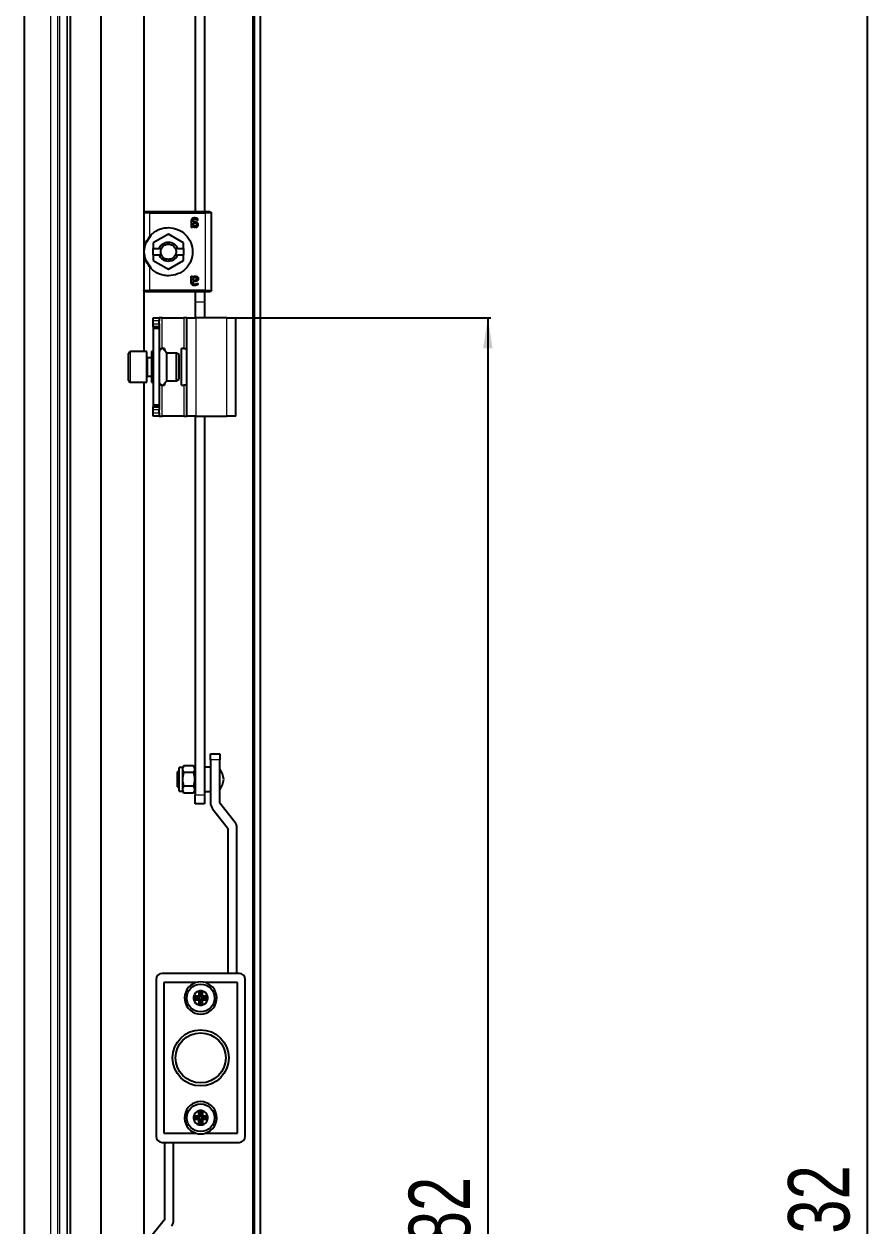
# Model space of a CAD drawing. Header units: millimetres. Extents: x -728 to 1909, y -1079 to 978.
# Drawn here: x 1632.5 to 1908.5, y -36.8 to 354.5 of the extents above; entities that cross this region are included whole.
import ezdxf

# ---------------------------------------------------------------- set-up
doc = ezdxf.new("R2010")
doc.units = ezdxf.units.MM
doc.layers.add('FORMAT', color=7, linetype='Continuous')
doc.styles.add('SLDTEXTSTYLE0', font='TXT', dxfattribs={"width": 0.75})
doc.dimstyles.new('SLDDIMSTYLE0', dxfattribs={"dimtxt": 20, "dimasz": 10, "dimexe": 0, "dimexo": 0.0625, "dimgap": 5, "dimtad": 2, "dimdec": 1, "dimrnd": 1e-09, "dimzin": 12, "dimdsep": 46, "dimtxsty": 'SLDTEXTSTYLE0', "dimsah": 1, "dimcen": 0.09, "dimadec": 0, "dimazin": 3, "dimtfac": 1, "dimtofl": 0, "dimtmove": 0, "dimatfit": 3, "dimfxl": 0, "dimfrac": 2, "dimtolj": 1, "dimtzin": 12, "dimarcsym": 0})

# ---------------------------------------------------------------- blocks, each defined once
blk = doc.blocks.new('_D_8')
at = {"layer": 'FORMAT'}
for p, q in [((1701.48, 633.91), (1907.98, 633.91)), ((1906.98, 633.91), (1906.98, -698.09)), ((1701.48, -698.09), (1907.98, -698.09))]:
    blk.add_line(p, q, dxfattribs=at)
for points in [[(1906.98, 633.91), (1905.44, 623.91), (1908.52, 623.91)], [(1906.98, -698.09), (1908.52, -688.09), (1905.44, -688.09)]]:
    blk.add_solid(points, dxfattribs=at)
at = {"layer": 'FORMAT', "insert": (1881.2, -61.65), "char_height": 20, "attachment_point": 1, "rotation": 90, "style": 'SLDTEXTSTYLE0'}
blk.add_mtext('1332', dxfattribs=at)
blk = doc.blocks.new('_D_11')
at = {"layer": 'FORMAT'}
for p, q in [((1701.48, 258.91), (1784.48, 258.91)), ((1783.48, 258.91), (1783.48, -323.09)), ((1701.48, -323.09), (1784.48, -323.09))]:
    blk.add_line(p, q, dxfattribs=at)
for points in [[(1783.48, 258.91), (1781.94, 248.91), (1785.02, 248.91)], [(1783.48, -323.09), (1785.02, -313.09), (1781.94, -313.09)]]:
    blk.add_solid(points, dxfattribs=at)
at = {"layer": 'FORMAT', "insert": (1757.7, -54.26), "char_height": 20, "attachment_point": 1, "rotation": 90, "style": 'SLDTEXTSTYLE0'}
blk.add_mtext('582', dxfattribs=at)

msp = doc.modelspace()

# ---------------------------------------------------------------- linework, layer by layer
at = {"color": 7, "linetype": 'Continuous', "lineweight": 25}
for p, q in [((1707.47, -809.59), (1707.47, 745.41)), ((1709.47, -809.59), (1709.47, 745.41)), ((1657.47, 712.41), (1657.47, -776.59)), ((1647.47, 682.91), (1647.47, -747.09)), ((1632.47, 667.91), (1632.47, -732.09)), ((1671.47, 612.91), (1671.47, 293.08)), ((1688.17, 601.91), (1688.17, 293.41)), ((1691.17, 601.91), (1691.17, 293.41)), ((1671.47, 292.91), (1671.47, 267.91)), ((1691.47, 293.41), (1673.47, 293.41)), ((1686.92, 290.37), (1686.92, 288.5)), ((1687.44, 290.11), (1687.44, 290.33)), ((1687.82, 290.11), (1687.44, 290.11)), ((1687.44, 289.76), (1687.87, 289.76)), ((1687.44, 289.17), (1687.44, 289.76)), ((1692.07, 293.41), (1691.82, 293.41)), ((1693.47, 267.91), (1693.47, 292.91)), ((1672.3, 283.53), (1673.81, 285.79)), ((1679.47, 286.12), (1674.52, 283.27)), ((1684.42, 283.27), (1679.47, 286.12)), ((1687.37, 288.5), (1687.37, 288.78)), ((1674.52, 283.27), (1674.52, 281.41)), ((1684.42, 281.41), (1684.42, 283.27)), ((1674.52, 281.41), (1676.49, 281.41)), ((1674.52, 279.41), (1674.52, 281.41)), ((1674.52, 279.41), (1674.52, 277.55)), ((1674.52, 279.41), (1676.49, 279.41)), ((1677.18, 281.41), (1676.49, 281.41)), ((1676.49, 279.41), (1677.18, 279.41)), ((1682.46, 281.41), (1681.77, 281.41)), ((1681.77, 279.41), (1682.46, 279.41)), ((1682.46, 281.41), (1684.42, 281.41)), ((1682.46, 279.41), (1684.42, 279.41)), ((1684.42, 281.41), (1684.42, 279.41)), ((1684.42, 277.55), (1684.42, 279.41)), ((1673.81, 275.03), (1672.3, 277.28)), ((1674.52, 277.55), (1679.47, 274.69)), ((1679.47, 274.69), (1684.42, 277.55)), ((1686.92, 270.45), (1686.92, 272.32)), ((1687.37, 272.32), (1687.37, 272.04)), ((1687.44, 271.06), (1687.44, 271.64)), ((1687.87, 271.06), (1687.44, 271.06)), ((1687.82, 270.7), (1687.44, 270.7)), ((1687.44, 270.7), (1687.44, 270.48)), ((1671.47, 267.73), (1671.47, 247.91)), ((1673.47, 267.41), (1691.47, 267.41)), ((1688.17, 267.5), (1688.17, 264.11)), ((1691.17, 267.5), (1691.17, 264.11)), ((1691.82, 267.41), (1692.07, 267.41)), ((1688.17, 264.11), (1688.17, 258.91)), ((1691.17, 264.11), (1691.17, 258.91)), ((1674.47, 258.91), (1676.47, 258.91)), ((1674.47, 257.91), (1674.47, 258.91)), ((1676.47, 258.91), (1676.47, 257.91)), ((1677.47, 258.91), (1676.47, 258.91)), ((1677.47, 258.91), (1684.47, 258.91)), ((1685.47, 258.91), (1684.47, 258.91)), ((1685.47, 258.91), (1688.47, 258.91)), ((1685.47, 226.91), (1685.47, 258.91)), ((1698.47, 258.91), (1688.47, 258.91)), ((1698.47, 258.91), (1701.47, 258.91)), ((1701.47, 226.91), (1701.47, 258.91)), ((1674.47, 256.91), (1674.47, 257.91)), ((1674.47, 255.91), (1674.47, 256.91)), ((1676.47, 255.91), (1674.47, 255.91)), ((1674.47, 255.91), (1674.47, 255.41)), ((1676.47, 255.41), (1674.47, 255.41)), ((1674.47, 255.41), (1674.47, 230.41)), ((1676.47, 256.91), (1676.47, 257.91)), ((1676.47, 256.91), (1676.47, 255.91)), ((1676.47, 255.91), (1676.47, 255.41)), ((1676.47, 255.41), (1676.47, 230.41)), ((1666.47, 240.66), (1666.47, 247.31)), ((1672.47, 247.91), (1667.07, 247.91)), ((1672.47, 240.35), (1672.47, 247.91)), ((1674.47, 247.91), (1673.97, 247.91)), ((1673.97, 247.91), (1673.97, 246.7)), ((1673.97, 246.7), (1673.97, 237.91)), ((1676.47, 248.91), (1677.47, 248.91)), ((1678.17, 248.91), (1677.47, 248.91)), ((1678.17, 248.91), (1678.17, 248.46)), ((1682.11, 247.41), (1678.97, 247.41)), ((1678.97, 238.41), (1678.97, 247.41)), ((1682.97, 246.91), (1682.11, 247.41)), ((1682.11, 238.41), (1682.11, 247.41)), ((1682.97, 238.91), (1682.97, 246.91)), ((1683.77, 236.91), (1683.77, 248.91)), ((1684.47, 248.91), (1683.77, 248.91)), ((1684.47, 248.91), (1685.47, 248.91)), ((1673.97, 245.91), (1672.72, 245.91)), ((1666.47, 238.51), (1666.47, 240.66)), ((1672.47, 237.91), (1672.47, 240.35)), ((1672.72, 239.91), (1673.97, 239.91)), ((1682.11, 238.41), (1682.97, 238.91)), ((1667.07, 237.91), (1672.47, 237.91)), ((1671.47, 237.91), (1671.47, -302.09)), ((1673.97, 237.91), (1674.47, 237.91)), ((1677.47, 236.91), (1676.47, 236.91)), ((1677.47, 236.91), (1678.17, 236.91)), ((1678.17, 237.36), (1678.17, 236.91)), ((1678.97, 238.41), (1682.11, 238.41)), ((1683.77, 236.91), (1684.47, 236.91)), ((1685.47, 236.91), (1684.47, 236.91)), ((1676.47, 230.41), (1674.47, 230.41)), ((1674.47, 230.41), (1674.47, 229.91)), ((1674.47, 228.91), (1674.47, 229.91)), ((1674.47, 229.91), (1676.47, 229.91)), ((1674.47, 227.91), (1674.47, 228.91)), ((1674.47, 226.91), (1674.47, 227.91)), ((1676.47, 230.41), (1676.47, 229.91)), ((1676.47, 229.91), (1676.47, 228.91)), ((1676.47, 227.91), (1676.47, 228.91)), ((1676.47, 227.91), (1676.47, 226.91)), ((1676.47, 226.91), (1674.47, 226.91)), ((1676.47, 226.91), (1677.47, 226.91)), ((1684.47, 226.91), (1677.47, 226.91)), ((1684.47, 226.91), (1685.47, 226.91)), ((1688.47, 226.91), (1685.47, 226.91)), ((1688.17, 226.91), (1688.17, 103.61)), ((1688.47, 226.91), (1698.47, 226.91)), ((1691.17, 226.91), (1691.17, 103.61)), ((1701.47, 226.91), (1698.47, 226.91)), ((1693.17, 114.91), (1693.17, 116.91)), ((1693.17, 116.91), (1696.17, 116.91)), ((1693.17, 114.91), (1693.17, 100.98)), ((1696.17, 116.91), (1696.17, 114.91)), ((1696.17, 100.98), (1696.17, 114.91)), ((1682.97, 111.56), (1682.47, 111.06)), ((1682.47, 106.16), (1682.47, 111.06)), ((1684.17, 112.46), (1682.97, 112.46)), ((1682.97, 108.61), (1682.97, 112.46)), ((1684.52, 113.06), (1684.17, 112.46)), ((1684.17, 108.61), (1684.17, 112.46)), ((1687.63, 113.06), (1684.52, 113.06)), ((1687.63, 110.83), (1684.52, 110.83)), ((1687.97, 112.46), (1687.63, 113.06)), ((1687.97, 112.46), (1687.97, 104.76)), ((1688.17, 111.56), (1687.97, 111.56)), ((1693.17, 112.61), (1691.17, 112.61)), ((1682.47, 106.16), (1682.97, 105.66)), ((1682.97, 104.76), (1682.97, 108.61)), ((1684.17, 104.76), (1684.17, 108.61)), ((1687.63, 106.38), (1684.52, 106.38)), ((1682.97, 104.76), (1684.17, 104.76)), ((1684.17, 104.76), (1684.52, 104.16)), ((1687.63, 104.16), (1684.52, 104.16)), ((1687.63, 104.16), (1687.97, 104.76)), ((1687.97, 105.66), (1688.17, 105.66)), ((1688.17, 100.61), (1688.17, 103.61)), ((1691.17, 104.61), (1693.17, 104.61)), ((1691.17, 103.61), (1691.17, 100.61)), ((1691.17, 100.61), (1688.17, 100.61)), ((1693.86, 99), (1698.73, 92.82)), ((1701.09, 94.68), (1696.22, 100.85)), ((1698.77, 92.7), (1698.77, 45.41)), ((1701.77, 45.41), (1701.77, 92.7)), ((1675.47, 43.41), (1675.47, -7.59)), ((1702.47, 45.41), (1677.47, 45.41)), ((1704.47, -7.59), (1704.47, 43.41)), ((1677.97, 42.41), (1677.97, -6.59)), ((1688.37, 42.41), (1677.97, 42.41)), ((1689.37, 39.68), (1689.37, 38.11)), ((1689.81, 39.31), (1689.37, 39.68)), ((1689.81, 39.31), (1689.81, 38.11)), ((1690.14, 39.31), (1690.57, 39.68)), ((1690.14, 38.11), (1690.14, 39.31)), ((1690.57, 38.11), (1690.57, 39.68)), ((1701.97, 42.41), (1691.57, 42.41)), ((1701.97, -6.59), (1701.97, 42.41)), ((1688.07, 37.57), (1687.7, 38.01)), ((1689.27, 38.01), (1687.7, 38.01)), ((1688.07, 37.25), (1687.7, 36.81)), ((1687.7, 36.81), (1689.27, 36.81)), ((1689.27, 37.57), (1688.07, 37.57)), ((1688.07, 37.25), (1689.27, 37.25)), ((1689.37, 36.71), (1689.37, 35.14)), ((1689.81, 35.5), (1689.37, 35.14)), ((1689.81, 36.71), (1689.81, 35.5)), ((1690.14, 35.5), (1690.14, 36.71)), ((1690.14, 35.5), (1690.57, 35.14)), ((1690.57, 35.14), (1690.57, 36.71)), ((1692.25, 38.01), (1690.67, 38.01)), ((1691.88, 37.57), (1690.67, 37.57)), ((1690.67, 37.25), (1691.88, 37.25)), ((1690.67, 36.81), (1692.25, 36.81)), ((1691.88, 37.57), (1692.25, 38.01)), ((1691.88, 37.25), (1692.25, 36.81)), ((1689.37, -0.89), (1689.37, 0.68)), ((1689.81, 0.31), (1689.37, 0.68)), ((1689.81, -0.89), (1689.81, 0.31)), ((1690.14, 0.31), (1690.57, 0.68)), ((1690.14, 0.31), (1690.14, -0.89)), ((1690.57, 0.68), (1690.57, -0.89)), ((1688.07, -1.43), (1687.7, -0.99)), ((1687.7, -0.99), (1689.27, -0.99)), ((1688.07, -1.75), (1687.7, -2.19)), ((1689.27, -2.19), (1687.7, -2.19)), ((1688.07, -1.43), (1689.27, -1.43)), ((1689.27, -1.75), (1688.07, -1.75)), ((1689.37, -3.86), (1689.37, -2.29)), ((1689.81, -3.5), (1689.37, -3.86)), ((1689.81, -3.5), (1689.81, -2.29)), ((1690.14, -2.29), (1690.14, -3.5)), ((1690.14, -3.5), (1690.57, -3.86)), ((1690.57, -2.29), (1690.57, -3.86)), ((1690.67, -0.99), (1692.25, -0.99)), ((1690.67, -1.43), (1691.88, -1.43)), ((1691.88, -1.75), (1690.67, -1.75)), ((1692.25, -2.19), (1690.67, -2.19)), ((1691.88, -1.43), (1692.25, -0.99)), ((1691.88, -1.75), (1692.25, -2.19)), ((1677.97, -6.59), (1688.37, -6.59)), ((1691.57, -6.59), (1701.97, -6.59)), ((1677.47, -9.59), (1702.47, -9.59)), ((1678.17, -9.59), (1678.17, -34.82)), ((1681.17, -34.82), (1681.17, -9.59)), ((1678.13, -34.95), (1673.37, -40.92))]:
    msp.add_line(p, q, dxfattribs=at)
at = {"color": 8, "linetype": 'Continuous', "lineweight": 18}
for p, q in [((1706.87, 742.81), (1706.87, -806.99)), ((1646.37, 681.81), (1646.37, -745.99)), ((1646.47, 681.91), (1646.47, -746.09)), ((1643.37, 678.81), (1643.37, -742.99)), ((1644.07, 679.5), (1644.07, -743.68)), ((1641.07, 676.5), (1641.07, -740.68)), ((1673.47, 285.47), (1673.47, 292.91)), ((1673.47, 292.91), (1691.47, 292.91)), ((1691.47, 292.91), (1691.47, 267.91)), ((1679.47, 277.91), (1679.47, 277.26)), ((1673.47, 267.91), (1673.47, 275.35)), ((1691.47, 267.91), (1673.47, 267.91)), ((1688.17, 264.11), (1691.17, 264.11)), ((1677.47, 248.91), (1677.47, 258.91)), ((1684.47, 258.91), (1684.47, 248.91)), ((1688.47, 226.91), (1688.47, 258.91)), ((1698.47, 226.91), (1698.47, 258.91)), ((1676.47, 257.91), (1674.47, 257.91)), ((1674.47, 256.91), (1676.47, 256.91)), ((1667.07, 247.91), (1667.07, 240.35)), ((1672.72, 245.91), (1672.72, 239.91)), ((1667.07, 240.35), (1667.07, 237.91)), ((1677.47, 226.91), (1677.47, 236.91)), ((1684.47, 236.91), (1684.47, 226.91)), ((1676.47, 228.91), (1674.47, 228.91)), ((1674.47, 227.91), (1676.47, 227.91)), ((1696.17, 114.91), (1693.17, 114.91)), ((1688.17, 103.61), (1691.17, 103.61)), ((1689.27, 37.57), (1689.27, 38.01)), ((1689.27, 37.25), (1689.27, 36.81)), ((1689.81, 38.11), (1689.37, 38.11)), ((1689.81, 36.71), (1689.37, 36.71)), ((1690.14, 38.11), (1690.57, 38.11)), ((1690.14, 36.71), (1690.57, 36.71)), ((1690.67, 37.57), (1690.67, 38.01)), ((1690.67, 37.25), (1690.67, 36.81)), ((1689.27, -1.43), (1689.27, -0.99)), ((1689.27, -1.75), (1689.27, -2.19)), ((1689.81, -0.89), (1689.37, -0.89)), ((1689.81, -2.29), (1689.37, -2.29)), ((1690.14, -0.89), (1690.57, -0.89)), ((1690.14, -2.29), (1690.57, -2.29)), ((1690.67, -1.43), (1690.67, -0.99)), ((1690.67, -1.75), (1690.67, -2.19))]:
    msp.add_line(p, q, dxfattribs=at)
at = {"color": 7, "linetype": 'Continuous', "lineweight": 25}
for centre, radius in [((1689.97, 37.41), 4.5), ((1689.97, 17.91), 9.15), ((1689.97, 17.91), 8.15), ((1689.97, -1.59), 4.5)]:
    msp.add_circle(centre, radius, dxfattribs=at)
for centre, radius, start, end in [((1667.07, 247.31), 0.6, 90, 180), ((1672.72, 246.16), 0.25, 180, 270), ((1672.72, 239.66), 0.25, 90, 180), ((1667.07, 238.51), 0.6, 180, 270), ((1689.53, 107.65), 8, 6.8819, 33.8709), ((1689.53, 109.57), 8, 326.1291, 353.1181), ((1696.37, 100.98), 3.2, 180, 218.264), ((1696.37, 100.98), 0.2, 180, 218.264), ((1698.57, 92.7), 3.2, 0, 38.264), ((1698.57, 92.7), 0.2, 0, 38.264), ((1677.47, 43.41), 2, 90, 180), ((1702.47, 43.41), 2, 0, 90), ((1689.97, 37.41), 5.25, 107.7528, 72.2472), ((1689.97, 37.41), 2.35, 104.7925, 165.2075), ((1689.97, 37.41), 5.25, 72.2472, 107.7528), ((1689.97, 37.41), 2.35, 75.2075, 104.7925), ((1689.97, 37.41), 1.91, 85.1056, 94.8944), ((1689.97, 37.41), 2.35, 14.7925, 75.2075), ((1689.97, 37.41), 2.35, 165.2075, 194.7925), ((1689.97, 37.41), 2.35, 194.7925, 255.2075), ((1689.97, 37.41), 1.91, 175.1056, 184.8944), ((1689.27, 38.11), 0.1, 270, 0), ((1689.27, 38.11), 0.537, 270, 0), ((1689.27, 36.71), 0.537, 0, 90), ((1689.27, 36.71), 0.1, 0, 90), ((1689.97, 37.41), 1.91, 265.1056, 274.8944), ((1690.67, 38.11), 0.537, 180, 270), ((1690.67, 36.71), 0.537, 90, 180), ((1690.67, 38.11), 0.1, 180, 270), ((1689.97, 37.41), 2.35, 284.7925, 345.2075), ((1690.67, 36.71), 0.1, 90, 180), ((1689.97, 37.41), 1.91, 355.1056, 4.8944), ((1689.97, 37.41), 2.35, 345.2075, 14.7925), ((1689.97, 37.41), 2.35, 255.2075, 284.7925), ((1689.97, -1.59), 5.25, 287.7528, 252.2472), ((1689.97, -1.59), 2.35, 104.7925, 165.2075), ((1689.97, -1.59), 2.35, 75.2075, 104.7925), ((1689.97, -1.59), 1.91, 85.1056, 94.8944), ((1689.97, -1.59), 2.35, 14.7925, 75.2075), ((1689.97, -1.59), 2.35, 165.2075, 194.7925), ((1689.97, -1.59), 2.35, 194.7925, 255.2075), ((1689.97, -1.59), 1.91, 175.1056, 184.8944), ((1689.27, -0.89), 0.1, 270, 0), ((1689.27, -0.89), 0.537, 270, 0), ((1689.27, -2.29), 0.537, 0, 90), ((1689.27, -2.29), 0.1, 0, 90), ((1689.97, -1.59), 2.35, 255.2075, 284.7925), ((1689.97, -1.59), 1.91, 265.1056, 274.8944), ((1690.67, -0.89), 0.537, 180, 270), ((1690.67, -2.29), 0.537, 90, 180), ((1690.67, -0.89), 0.1, 180, 270), ((1689.97, -1.59), 2.35, 284.7925, 345.2075), ((1690.67, -2.29), 0.1, 90, 180), ((1689.97, -1.59), 1.91, 355.1056, 4.8944), ((1689.97, -1.59), 2.35, 345.2075, 14.7925), ((1677.47, -7.59), 2, 180, 270), ((1689.97, -1.59), 5.25, 252.2472, 287.7528), ((1702.47, -7.59), 2, 270, 0), ((1677.97, -34.82), 0.2, 321.4416, 0), ((1677.97, -34.82), 3.2, 321.4416, 0)]:
    msp.add_arc(centre, radius, start, end, dxfattribs=at)
for points in [[(1671.97, 293.41), (1671.91, 293.4), (1671.78, 293.39), (1671.61, 293.27), (1671.5, 293.11), (1671.48, 292.97), (1671.47, 292.91)], [(1673.47, 293.41), (1673.28, 293.41), (1672.88, 293.41), (1672.39, 293.41), (1672.04, 293.41), (1672, 293.41), (1671.97, 293.41)], [(1692.97, 293.41), (1692.95, 293.41), (1692.91, 293.41), (1692.56, 293.41), (1692.06, 293.41), (1691.67, 293.41), (1691.47, 293.41)], [(1692.97, 293.41), (1693.04, 293.4), (1693.17, 293.39), (1693.34, 293.27), (1693.45, 293.11), (1693.47, 292.97), (1693.47, 292.91)], [(1673.47, 285.47), (1673.87, 285.88), (1674.66, 286.71), (1676.14, 287.58), (1677.77, 288.15), (1678.9, 288.22), (1679.47, 288.26)], [(1679.47, 288.26), (1680.5, 288.14), (1682.56, 287.9), (1685.17, 286.09), (1686.92, 283.49), (1687.53, 280.41), (1686.92, 277.32), (1685.17, 274.73), (1682.56, 272.91), (1680.5, 272.68), (1679.47, 272.56)], [(1676.49, 281.41), (1676.62, 281.71), (1676.88, 282.31), (1677.61, 283.01), (1678.49, 283.46), (1679.47, 283.61), (1680.46, 283.46), (1681.34, 283.01), (1682.06, 282.31), (1682.33, 281.71), (1682.46, 281.41)], [(1677.18, 281.41), (1677.3, 281.62), (1677.53, 282.05), (1678.09, 282.53), (1678.75, 282.85), (1679.23, 282.89), (1679.47, 282.91)], [(1679.47, 282.91), (1679.72, 282.89), (1680.2, 282.85), (1680.86, 282.53), (1681.42, 282.05), (1681.65, 281.62), (1681.77, 281.41)], [(1679.47, 277.26), (1679.15, 277.29), (1678.49, 277.35), (1677.61, 277.81), (1676.88, 278.5), (1676.62, 279.11), (1676.49, 279.41)], [(1677.18, 279.41), (1677.12, 279.57), (1677, 279.89), (1676.96, 280.41), (1677, 280.92), (1677.12, 281.25), (1677.18, 281.41)], [(1679.47, 277.91), (1679.23, 277.93), (1678.75, 277.97), (1678.09, 278.29), (1677.53, 278.77), (1677.3, 279.2), (1677.18, 279.41)], [(1682.46, 279.41), (1682.33, 279.11), (1682.06, 278.5), (1681.34, 277.81), (1680.46, 277.35), (1679.8, 277.29), (1679.47, 277.26)], [(1681.77, 279.41), (1681.65, 279.2), (1681.42, 278.77), (1680.86, 278.29), (1680.2, 277.97), (1679.72, 277.93), (1679.47, 277.91)], [(1681.77, 281.41), (1681.82, 281.25), (1681.94, 280.92), (1681.99, 280.41), (1681.94, 279.89), (1681.82, 279.57), (1681.77, 279.41)], [(1679.47, 272.56), (1678.9, 272.59), (1677.77, 272.67), (1676.14, 273.24), (1674.66, 274.11), (1673.87, 274.93), (1673.47, 275.35)], [(1671.97, 267.41), (1671.91, 267.42), (1671.78, 267.43), (1671.61, 267.55), (1671.5, 267.71), (1671.48, 267.84), (1671.47, 267.91)], [(1671.97, 267.41), (1672, 267.41), (1672.04, 267.41), (1672.39, 267.41), (1672.88, 267.41), (1673.28, 267.41), (1673.47, 267.41)], [(1691.47, 267.41), (1691.67, 267.41), (1692.06, 267.41), (1692.56, 267.41), (1692.91, 267.41), (1692.95, 267.41), (1692.97, 267.41)], [(1693.47, 267.91), (1693.47, 267.84), (1693.45, 267.71), (1693.34, 267.55), (1693.17, 267.43), (1693.04, 267.42), (1692.97, 267.41)]]:
    msp.add_open_spline(points, degree=3, dxfattribs=at)
at = {"color": 8, "linetype": 'Continuous', "lineweight": 18}
for points in [[(1673.47, 292.91), (1673.21, 292.91), (1672.69, 292.91), (1672.03, 292.91), (1671.56, 292.91), (1671.5, 292.91), (1671.47, 292.91)], [(1673.47, 293.41), (1673.47, 293.4), (1673.47, 293.39), (1673.47, 293.27), (1673.47, 293.11), (1673.47, 292.97), (1673.47, 292.91)], [(1691.47, 292.91), (1691.47, 292.97), (1691.47, 293.11), (1691.47, 293.27), (1691.47, 293.39), (1691.47, 293.4), (1691.47, 293.41)], [(1693.47, 292.91), (1693.44, 292.91), (1693.38, 292.91), (1692.92, 292.91), (1692.26, 292.91), (1691.74, 292.91), (1691.47, 292.91)], [(1671.47, 267.91), (1671.5, 267.91), (1671.56, 267.91), (1672.03, 267.91), (1672.69, 267.91), (1673.21, 267.91), (1673.47, 267.91)], [(1673.47, 267.91), (1673.47, 267.84), (1673.47, 267.71), (1673.47, 267.55), (1673.47, 267.43), (1673.47, 267.42), (1673.47, 267.41)], [(1691.47, 267.41), (1691.47, 267.42), (1691.47, 267.43), (1691.47, 267.55), (1691.47, 267.71), (1691.47, 267.84), (1691.47, 267.91)], [(1691.47, 267.91), (1691.74, 267.91), (1692.26, 267.91), (1692.92, 267.91), (1693.38, 267.91), (1693.44, 267.91), (1693.47, 267.91)]]:
    msp.add_open_spline(points, degree=3, dxfattribs=at)
at = {"color": 7, "linetype": 'Continuous', "lineweight": 25}
for points, knots in [([(1688.03, 291.41), (1687.88, 291.4), (1687.65, 291.39), (1687.37, 291.3), (1687.19, 291.18), (1687.05, 291.01), (1686.93, 290.74), (1686.92, 290.51), (1686.92, 290.37)], [0, 0, 0, 0, 0.250089, 0.382495, 0.500259, 0.622163, 0.750133, 1, 1, 1, 1]), ([(1687.44, 290.33), (1687.45, 290.42), (1687.45, 290.56), (1687.51, 290.73), (1687.59, 290.84), (1687.69, 290.92), (1687.82, 290.97), (1687.95, 290.99), (1688.04, 291), (1688.08, 291)], [0, 0, 0, 0, 0.250023, 0.382539, 0.499802, 0.620838, 0.749652, 0.874777, 1, 1, 1, 1]), ([(1689.21, 289.19), (1689.2, 289.27), (1689.2, 289.43), (1689.1, 289.65), (1688.94, 289.82), (1688.68, 289.99), (1688.29, 290.1), (1687.98, 290.11), (1687.82, 290.11)], [0, 0, 0, 0, 0.125049, 0.249886, 0.370856, 0.49982, 0.749609, 1, 1, 1, 1]), ([(1687.87, 289.76), (1687.98, 289.76), (1688.16, 289.75), (1688.38, 289.69), (1688.53, 289.6), (1688.62, 289.49), (1688.67, 289.37), (1688.68, 289.28), (1688.68, 289.23)], [0, 0, 0, 0, 0.279652, 0.500248, 0.629485, 0.750186, 0.875763, 1, 1, 1, 1]), ([(1689.09, 290.91), (1689.09, 290.97), (1689.09, 291.05), (1689.03, 291.14), (1688.89, 291.23), (1688.56, 291.36), (1688.24, 291.39), (1688.03, 291.41)], [0, 0, 0, 0, 0.124693, 0.187182, 0.249773, 0.500039, 1, 1, 1, 1]), ([(1688.08, 291), (1688.24, 290.98), (1688.48, 290.95), (1688.74, 290.83), (1688.86, 290.76), (1688.93, 290.71), (1688.97, 290.71), (1688.99, 290.7)], [0, 0, 0, 0, 0.4987, 0.749508, 0.874949, 0.946783, 1, 1, 1, 1]), ([(1688.99, 290.7), (1689, 290.7), (1689.02, 290.71), (1689.03, 290.72), (1689.05, 290.73), (1689.07, 290.75), (1689.08, 290.79), (1689.09, 290.83), (1689.09, 290.88), (1689.09, 290.9), (1689.09, 290.91)], [0, 0, 0, 0, 0.128825, 0.180169, 0.243397, 0.36986, 0.499864, 0.749649, 0.843476, 1, 1, 1, 1]), ([(1686.92, 288.5), (1686.92, 288.49), (1686.92, 288.47), (1686.93, 288.45), (1686.96, 288.43), (1687.03, 288.41), (1687.1, 288.41), (1687.14, 288.41)], [0, 0, 0, 0, 0.124881, 0.183376, 0.250934, 0.500336, 1, 1, 1, 1]), ([(1687.14, 288.41), (1687.19, 288.41), (1687.26, 288.41), (1687.33, 288.43), (1687.36, 288.45), (1687.37, 288.47), (1687.37, 288.49), (1687.37, 288.5)], [0, 0, 0, 0, 0.499718, 0.749437, 0.810587, 0.875078, 1, 1, 1, 1]), ([(1687.37, 288.78), (1687.5, 288.67), (1687.68, 288.5), (1687.96, 288.39), (1688.12, 288.35), (1688.21, 288.35), (1688.25, 288.35)], [0, 0, 0, 0, 0.499113, 0.749325, 0.874665, 1, 1, 1, 1]), ([(1688.17, 288.76), (1688.09, 288.77), (1687.95, 288.78), (1687.69, 288.91), (1687.54, 289.07), (1687.44, 289.17)], [0, 0, 0, 0, 0.249939, 0.499864, 1, 1, 1, 1]), ([(1688.68, 289.23), (1688.67, 289.17), (1688.67, 289.07), (1688.6, 288.95), (1688.54, 288.88), (1688.46, 288.82), (1688.36, 288.78), (1688.26, 288.76), (1688.2, 288.76), (1688.17, 288.76)], [0, 0, 0, 0, 0.249168, 0.373635, 0.49939, 0.619394, 0.749656, 0.87477, 1, 1, 1, 1]), ([(1688.25, 288.35), (1688.37, 288.36), (1688.55, 288.37), (1688.78, 288.45), (1688.93, 288.55), (1689.06, 288.68), (1689.18, 288.89), (1689.2, 289.07), (1689.21, 289.19)], [0, 0, 0, 0, 0.25007, 0.379181, 0.500499, 0.62417, 0.750842, 1, 1, 1, 1]), ([(1673.47, 275.35), (1673.19, 275.73), (1672.62, 276.48), (1672.06, 277.73), (1671.71, 279.01), (1671.58, 280.41), (1671.71, 281.81), (1672.06, 283.09), (1672.62, 284.34), (1673.19, 285.09), (1673.47, 285.47)], [0, 0, 0, 0, 0.125762, 0.25037, 0.375307, 0.500139, 0.62481, 0.749763, 0.874888, 1, 1, 1, 1]), ([(1686.92, 272.32), (1686.92, 272.33), (1686.92, 272.35), (1686.93, 272.36), (1686.96, 272.39), (1687.03, 272.41), (1687.1, 272.41), (1687.14, 272.41)], [0, 0, 0, 0, 0.124884, 0.186377, 0.250914, 0.500322, 1, 1, 1, 1]), ([(1688.03, 269.41), (1687.95, 269.41), (1687.81, 269.41), (1687.58, 269.45), (1687.37, 269.52), (1687.19, 269.64), (1687.05, 269.81), (1686.93, 270.08), (1686.92, 270.3), (1686.92, 270.45)], [0, 0, 0, 0, 0.125255, 0.250437, 0.383066, 0.500493, 0.622629, 0.75025, 1, 1, 1, 1]), ([(1687.14, 272.41), (1687.19, 272.41), (1687.25, 272.41), (1687.32, 272.39), (1687.34, 272.38), (1687.36, 272.36), (1687.37, 272.34), (1687.37, 272.33), (1687.37, 272.32)], [0, 0, 0, 0, 0.499162, 0.644242, 0.749698, 0.813605, 0.875217, 1, 1, 1, 1]), ([(1687.37, 272.04), (1687.5, 272.15), (1687.68, 272.32), (1688, 272.45), (1688.17, 272.46), (1688.25, 272.47)], [0, 0, 0, 0, 0.499364, 0.749701, 1, 1, 1, 1]), ([(1687.44, 271.64), (1687.54, 271.75), (1687.69, 271.9), (1687.92, 272.02), (1688.06, 272.05), (1688.13, 272.05), (1688.17, 272.06)], [0, 0, 0, 0, 0.499765, 0.749504, 0.874771, 1, 1, 1, 1]), ([(1687.44, 270.48), (1687.45, 270.44), (1687.45, 270.35), (1687.47, 270.22), (1687.51, 270.09), (1687.59, 269.98), (1687.69, 269.9), (1687.86, 269.83), (1687.99, 269.82), (1688.08, 269.82)], [0, 0, 0, 0, 0.125295, 0.250514, 0.383518, 0.50035, 0.621938, 0.750243, 1, 1, 1, 1]), ([(1689.21, 271.62), (1689.21, 271.58), (1689.21, 271.51), (1689.18, 271.35), (1689.1, 271.17), (1688.94, 270.99), (1688.68, 270.82), (1688.29, 270.72), (1687.98, 270.71), (1687.82, 270.7)], [0, 0, 0, 0, 0.062637, 0.125278, 0.250072, 0.374841, 0.499994, 0.749696, 1, 1, 1, 1]), ([(1688.68, 271.58), (1688.68, 271.54), (1688.67, 271.45), (1688.62, 271.32), (1688.53, 271.22), (1688.38, 271.13), (1688.16, 271.07), (1687.98, 271.06), (1687.87, 271.06)], [0, 0, 0, 0, 0.1244465, 0.2497948, 0.3699999, 0.4997343, 0.7199319, 1, 1, 1, 1]), ([(1688.08, 269.82), (1688.25, 269.83), (1688.55, 269.86), (1688.82, 270.07), (1688.97, 270.11), (1688.99, 270.11)], [0, 0, 0, 0, 0.498852, 0.946609, 1, 1, 1, 1]), ([(1688.17, 272.06), (1688.23, 272.05), (1688.33, 272.05), (1688.45, 272), (1688.54, 271.94), (1688.6, 271.87), (1688.65, 271.78), (1688.68, 271.68), (1688.68, 271.62), (1688.68, 271.58)], [0, 0, 0, 0, 0.249623, 0.37714, 0.499734, 0.62273, 0.749812, 0.874876, 1, 1, 1, 1]), ([(1688.25, 272.47), (1688.37, 272.46), (1688.55, 272.45), (1688.78, 272.36), (1688.93, 272.27), (1689.06, 272.14), (1689.18, 271.93), (1689.2, 271.74), (1689.21, 271.62)], [0, 0, 0, 0, 0.25007, 0.379559, 0.500499, 0.624556, 0.750843, 1, 1, 1, 1]), ([(1688.99, 270.11), (1689, 270.11), (1689.02, 270.11), (1689.03, 270.1), (1689.05, 270.09), (1689.07, 270.06), (1689.09, 270), (1689.09, 269.95), (1689.09, 269.9)], [0, 0, 0, 0, 0.13107, 0.182437, 0.243796, 0.371388, 0.500442, 1, 1, 1, 1]), ([(1689.09, 269.9), (1689.09, 269.88), (1689.09, 269.82), (1689.08, 269.74), (1689.03, 269.68), (1688.89, 269.59), (1688.56, 269.46), (1688.24, 269.43), (1688.03, 269.41)], [0, 0, 0, 0, 0.062686, 0.125173, 0.187628, 0.250185, 0.500314, 1, 1, 1, 1]), ([(1678.97, 247.41), (1678.8, 247.56), (1678.45, 247.87), (1678.26, 248.44), (1677.89, 248.74), (1677.56, 248.87), (1677.19, 248.84), (1676.85, 248.65), (1676.6, 248.29), (1676.52, 247.99), (1676.47, 247.84)], [0, 0, 0, 0, 0.185676, 0.371025, 0.466937, 0.562172, 0.656347, 0.751553, 0.873842, 1, 1, 1, 1]), ([(1676.47, 237.98), (1676.52, 237.83), (1676.6, 237.53), (1676.85, 237.17), (1677.19, 236.98), (1677.56, 236.94), (1677.89, 237.07), (1678.26, 237.38), (1678.45, 237.95), (1678.8, 238.26), (1678.97, 238.41)], [0, 0, 0, 0, 0.1261582, 0.2484472, 0.3436534, 0.4378284, 0.5330628, 0.6289748, 0.8143244, 1, 1, 1, 1]), ([(1684.52, 110.83), (1684.34, 111.23), (1684, 111.97), (1684.36, 112.71), (1684.52, 113.06)], [0, 0, 0, 0, 0.534707, 1, 1, 1, 1]), ([(1684.52, 106.38), (1684.35, 107.14), (1684, 108.62), (1684.35, 110.1), (1684.52, 110.83)], [0, 0, 0, 0, 0.508481, 1, 1, 1, 1]), ([(1687.63, 113.06), (1687.81, 112.66), (1688.14, 111.92), (1687.79, 111.18), (1687.63, 110.83)], [0, 0, 0, 0, 0.534707, 1, 1, 1, 1]), ([(1687.63, 110.83), (1687.8, 110.08), (1688.14, 108.59), (1687.8, 107.11), (1687.63, 106.38)], [0, 0, 0, 0, 0.508481, 1, 1, 1, 1]), ([(1684.52, 104.16), (1684.34, 104.56), (1684, 105.3), (1684.36, 106.04), (1684.52, 106.38)], [0, 0, 0, 0, 0.534707, 1, 1, 1, 1]), ([(1687.63, 106.38), (1687.81, 105.99), (1688.14, 105.24), (1687.79, 104.5), (1687.63, 104.16)], [0, 0, 0, 0, 0.534707, 1, 1, 1, 1])]:
    msp.add_open_spline(points, degree=3, knots=knots, dxfattribs=at)

# ---------------------------------------------------------------- dimensions: what is measured, and where the dimension line sits
at = {"layer": 'FORMAT'}
for base, p1, p2, picture, middle in [((1906.98, -698.09), (1701.47, 633.91), (1701.47, -698.09), '_D_8', (1906.98, -32.09)), ((1783.48, -323.09), (1701.47, 258.91), (1701.47, -323.09), '_D_11', (1783.48, -32.09))]:
    dim = msp.add_linear_dim(base=base, p1=p1, p2=p2, angle=90, dimstyle='SLDDIMSTYLE0', dxfattribs=at)
    dim.commit()
    dim.dimension.update_dxf_attribs({"geometry": picture, "text_midpoint": middle, "dimtype": 160})

doc.saveas('drawing.dxf')
